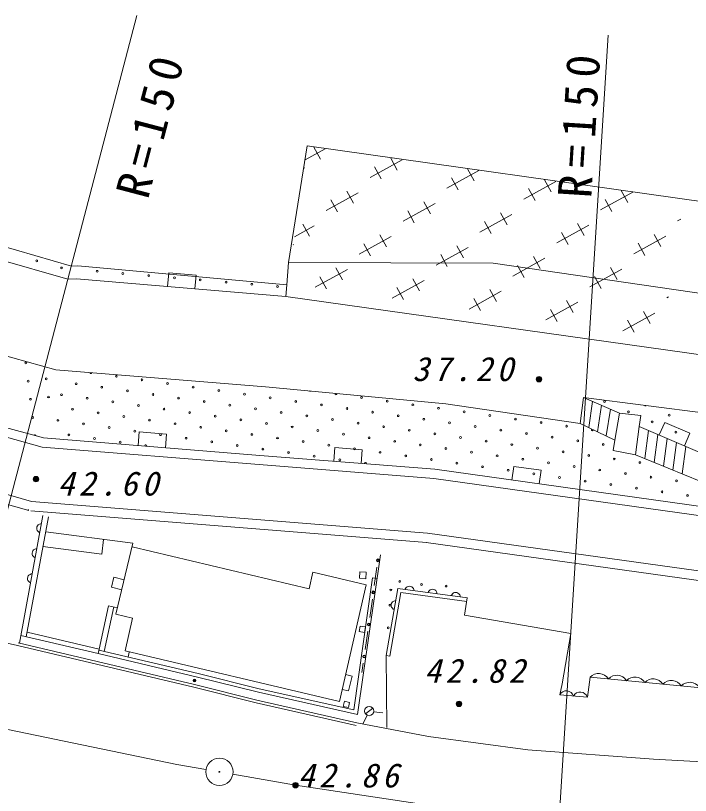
# Model space of a CAD drawing. Units: millimetres, scale not verified. Extents: x 40000 to 680000, y 20000 to 380000.
# Drawn here: x 160286 to 197162, y 271056 to 313672 of the extents above; entities that cross this region are included whole.
import ezdxf

# ---------------------------------------------------------------- set-up
doc = ezdxf.new("R2010")
doc.units = ezdxf.units.MM
doc.header["$LTSCALE"] = 1000
doc.linetypes.add('CHAIN', pattern=[18.5, 12, -1.5, 3.5, -1.5])
doc.layers.add('S-SUV', color=7, linetype='Continuous', lineweight=13)
doc.styles.add('ＭＳ ゴシック', font='')
doc.styles.get('ＭＳ ゴシック').set_extended_font_data('MS Gothic')

msp = doc.modelspace()

# ---------------------------------------------------------------- linework, layer by layer
at = {"layer": 'S-SUV'}
for p, q in [((156855, 275286), (166907, 313672)), ((192663, 312602), (189998, 269816)), ((176222, 306547), (175204, 300176)), ((176222, 306547), (208603, 301977)), ((176583, 306479), (176946, 305823)), ((176114, 305786), (177204, 306388)), ((179655, 304828), (181405, 305796)), ((180784, 305886), (181147, 305230)), ((145028, 305311), (163350, 299982)), ((176070, 305339), (176055, 305367)), ((180271, 304746), (179908, 305402)), ((183856, 304235), (185606, 305203)), ((184985, 305293), (185348, 304637)), ((184472, 304153), (184109, 304809)), ((163146, 299264), (144535, 304580)), ((188057, 303642), (189807, 304610)), ((189186, 304700), (189549, 304044)), ((177258, 303024), (179008, 303991)), ((178387, 304082), (178750, 303426)), ((188673, 303560), (188310, 304217)), ((192258, 303049), (194008, 304017)), ((193387, 304107), (193750, 303451)), ((177874, 302942), (177512, 303598)), ((182588, 303489), (182951, 302833)), ((192874, 302967), (192512, 303624)), ((181459, 302431), (183209, 303399)), ((182075, 302349), (181713, 303005)), ((185660, 301838), (187410, 302806)), ((186789, 302896), (187152, 302240)), ((175521, 301585), (176611, 302187)), ((175990, 302278), (176353, 301622)), ((186276, 301756), (185914, 302413)), ((189861, 301245), (191611, 302213)), ((190990, 302303), (191353, 301647)), ((196459, 302456), (196633, 302553)), ((190477, 301163), (190115, 301820)), ((179062, 300627), (180812, 301594)), ((180191, 301685), (180554, 301029)), ((194062, 300652), (195812, 301620)), ((195191, 301710), (195554, 301054)), ((175477, 301138), (175462, 301166)), ((179678, 300545), (179316, 301201)), ((183263, 300034), (185013, 301002)), ((184392, 301092), (184755, 300436)), ((194678, 300570), (194316, 301227)), ((183879, 299952), (183517, 300608)), ((188593, 300499), (188956, 299843)), ((175105, 298957), (175204, 300176)), ((175204, 300176), (186390, 300135)), ((186390, 300135), (207786, 297043)), ((187464, 299441), (189214, 300409)), ((188080, 299359), (187718, 300016)), ((142195, 299911), (162476, 294320)), ((163350, 299982), (163696, 300004)), ((163696, 300004), (175105, 298957)), ((168653, 299621), (168590, 298874)), ((170148, 299495), (168653, 299621)), ((176665, 298823), (178415, 299790)), ((177794, 299881), (178157, 299225)), ((191665, 298848), (193415, 299816)), ((192794, 299906), (193157, 299250)), ((163146, 299264), (163613, 299293)), ((163613, 299293), (175062, 298329)), ((170085, 298748), (170148, 299495)), ((177281, 298741), (176919, 299397)), ((180866, 298230), (182616, 299198)), ((181995, 299288), (182358, 298632)), ((192281, 298766), (191919, 299423)), ((175105, 298957), (175062, 298329)), ((181482, 298148), (181120, 298804)), ((175062, 298329), (207247, 293786)), ((185067, 297637), (186817, 298605)), ((186196, 298695), (186559, 298039)), ((185683, 297555), (185321, 298212)), ((189268, 297044), (191018, 298012)), ((190397, 298102), (190760, 297446)), ((195866, 298255), (195962, 298308)), ((189884, 296962), (189522, 297619)), ((194598, 297509), (194961, 296853)), ((193469, 296451), (195219, 297419)), ((194085, 296369), (193723, 297026)), ((140471, 296474), (161817, 290590)), ((161730, 290095), (140242, 296019)), ((162476, 294320), (173940, 293391)), ((161156, 287122), (138886, 293396)), ((173940, 293391), (183806, 292460)), ((161015, 286622), (138745, 292895)), ((191318, 292802), (191135, 291383)), ((193283, 291950), (191318, 292802)), ((191318, 292802), (206479, 290870)), ((183806, 292460), (191135, 291383)), ((191611, 291155), (191809, 292589)), ((192301, 292376), (192086, 290928)), ((192792, 292163), (192562, 290700)), ((193283, 291950), (193038, 290472)), ((194462, 291811), (193283, 291950)), ((194371, 291222), (194462, 291811)), ((191135, 291383), (193038, 290472)), ((194371, 291222), (194161, 289670)), ((197936, 289694), (194371, 291222)), ((195760, 291443), (195464, 290753)), ((197138, 290852), (195760, 291443)), ((167042, 290919), (166981, 290172)), ((168537, 290798), (167042, 290919)), ((168476, 290051), (168537, 290798)), ((194881, 291004), (194670, 289461)), ((195180, 289252), (195390, 290785)), ((196843, 290163), (197138, 290852)), ((161817, 290590), (173640, 289632)), ((193038, 290472), (192936, 289913)), ((195899, 290567), (195689, 289043)), ((196198, 288834), (196408, 290349)), ((173600, 289134), (161730, 290095)), ((177727, 290063), (177668, 289316)), ((179222, 289946), (177727, 290063)), ((179163, 289198), (179222, 289946)), ((192936, 289913), (194161, 289670)), ((196918, 290131), (196707, 288624)), ((173640, 289632), (183191, 288881)), ((194161, 289670), (197725, 288206)), ((183137, 288384), (173600, 289134)), ((187514, 289034), (187410, 288291)), ((189000, 288826), (187514, 289034)), ((183191, 288881), (203039, 286104)), ((188896, 288083), (189000, 288826)), ((183137, 288384), (202979, 285608)), ((182787, 285393), (161156, 287122)), ((160985, 286679), (160982, 286661)), ((182746, 284875), (161115, 286604)), ((161779, 286348), (160492, 279382)), ((160860, 279730), (162086, 286275)), ((161440, 285662), (161454, 285738)), ((161447, 285601), (161440, 285662)), ((161466, 285542), (161447, 285601)), ((161454, 285738), (161482, 285793)), ((161512, 285485), (161466, 285542)), ((161482, 285793), (161522, 285842)), ((161522, 285842), (161585, 285880)), ((161585, 285880), (161638, 285900)), ((161638, 285900), (161698, 285908)), ((161554, 285447), (161512, 285485)), ((161607, 285416), (161554, 285447)), ((166697, 284843), (161933, 285458)), ((200396, 282944), (182787, 285393)), ((164991, 284237), (165096, 285050)), ((165762, 280952), (166697, 284843)), ((200324, 282429), (182716, 284878)), ((161187, 284290), (161201, 284367)), ((161193, 284229), (161187, 284290)), ((161201, 284367), (161229, 284421)), ((161229, 284421), (161268, 284470)), ((161268, 284470), (161331, 284508)), ((161331, 284508), (161385, 284528)), ((161385, 284528), (161444, 284536)), ((164991, 284237), (161782, 284651)), ((176321, 282352), (166648, 284636)), ((161213, 284170), (161193, 284229)), ((161258, 284113), (161213, 284170)), ((161301, 284075), (161258, 284113)), ((161354, 284045), (161301, 284075)), ((178978, 275477), (180230, 284200)), ((179961, 283027), (180032, 283527)), ((160933, 282918), (160947, 282995)), ((160947, 282995), (160975, 283049)), ((160975, 283049), (161015, 283098)), ((161015, 283098), (161078, 283136)), ((161078, 283136), (161131, 283156)), ((161131, 283156), (161191, 283164)), ((165653, 282975), (165522, 282433)), ((166216, 282839), (165653, 282975)), ((176530, 283262), (176321, 282352)), ((179450, 282573), (176530, 283262)), ((179100, 283272), (179077, 282922)), ((179449, 283249), (179100, 283272)), ((179426, 282899), (179449, 283249)), ((179961, 283027), (179889, 282527)), ((160940, 282858), (160933, 282918)), ((160959, 282798), (160940, 282858)), ((161005, 282741), (160959, 282798)), ((161047, 282703), (161005, 282741)), ((161100, 282673), (161047, 282703)), ((179450, 282573), (177982, 276185)), ((178762, 275731), (179798, 282951)), ((179077, 282922), (179426, 282899)), ((179798, 282951), (180045, 282912)), ((166085, 282298), (165522, 282433)), ((180534, 278701), (181177, 282364)), ((181341, 282140), (180731, 278666)), ((181177, 282364), (184973, 281853)), ((184938, 281656), (181341, 282140)), ((181562, 282312), (181590, 282366)), ((181590, 282366), (181626, 282410)), ((181626, 282410), (181680, 282459)), ((181680, 282459), (181739, 282481)), ((181739, 282481), (181799, 282491)), ((181799, 282491), (181876, 282480)), ((181876, 282480), (181932, 282455)), ((181932, 282455), (181982, 282418)), ((181982, 282418), (182023, 282357)), ((182023, 282357), (182047, 282305)), ((182047, 282305), (182058, 282245)), ((182827, 282142), (182855, 282196)), ((182855, 282196), (182891, 282240)), ((182891, 282240), (182945, 282288)), ((182945, 282288), (183004, 282311)), ((183004, 282311), (183064, 282320)), ((183064, 282320), (183141, 282310)), ((183141, 282310), (183197, 282285)), ((183197, 282285), (183248, 282248)), ((183248, 282248), (183289, 282187)), ((183289, 282187), (183312, 282134)), ((183312, 282134), (183323, 282075)), ((184156, 282070), (184211, 282118)), ((184211, 282118), (184269, 282141)), ((184269, 282141), (184330, 282150)), ((184330, 282150), (184406, 282140)), ((184406, 282140), (184462, 282115)), ((184462, 282115), (184513, 282078)), ((179709, 281277), (179781, 281777)), ((180948, 281675), (181002, 281696)), ((181002, 281696), (181061, 281704)), ((184092, 281972), (184120, 282026)), ((184120, 282026), (184156, 282070)), ((184513, 282078), (184554, 282017)), ((184554, 282017), (184577, 281964)), ((184577, 281964), (184588, 281905)), ((184971, 281846), (184809, 280910)), ((165369, 281421), (164848, 279046)), ((165662, 281356), (165126, 278929)), ((165847, 281306), (165369, 281421)), ((179709, 281277), (179637, 280777)), ((180806, 281456), (180819, 281532)), ((180813, 281395), (180806, 281456)), ((180833, 281336), (180813, 281395)), ((180819, 281532), (180847, 281587)), ((180879, 281280), (180833, 281336)), ((180847, 281587), (180886, 281636)), ((180922, 281242), (180879, 281280)), ((180886, 281636), (180948, 281675)), ((166681, 280735), (165762, 280952)), ((180975, 281212), (180922, 281242)), ((184809, 280910), (190631, 279899)), ((160395, 279251), (155067, 280427)), ((166681, 280735), (166271, 278950)), ((179107, 280309), (179059, 280013)), ((179059, 280013), (179355, 279965)), ((179403, 280261), (179107, 280309)), ((179355, 279965), (179403, 280261)), ((179458, 279526), (179530, 280027)), ((164790, 278803), (160569, 279799)), ((160917, 279974), (164848, 279046)), ((190154, 277150), (190631, 279899)), ((170034, 276967), (160393, 279251)), ((170070, 277113), (160427, 279397)), ((179458, 279526), (179386, 279026)), ((164848, 279046), (164790, 278803)), ((164790, 278803), (170222, 277524)), ((164836, 278997), (170269, 277718)), ((177982, 276185), (166271, 278950)), ((166499, 278893), (166438, 278620)), ((180534, 278701), (180731, 278666)), ((180573, 274760), (180534, 278701)), ((179207, 277776), (179279, 278276)), ((170222, 277524), (173556, 276693)), ((170269, 277718), (173602, 276888)), ((178680, 277579), (178321, 277661)), ((178680, 277579), (178478, 276765)), ((191530, 276421), (191683, 277516)), ((200633, 276655), (191683, 277516)), ((173473, 276262), (170070, 277113)), ((190154, 277150), (190031, 276557)), ((173438, 276117), (170034, 276967)), ((173556, 276693), (178978, 275477)), ((173602, 276888), (178762, 275731)), ((178478, 276765), (178134, 276844)), ((178938, 275023), (173473, 276262)), ((178252, 276199), (178189, 275916)), ((178535, 276135), (178252, 276199)), ((190031, 276557), (191530, 276421)), ((178905, 274877), (173438, 276117)), ((178189, 275916), (178472, 275852)), ((178472, 275852), (178535, 276135)), ((179806, 275817), (179410, 275511)), ((179500, 275439), (179283, 274989)), ((180352, 275569), (179856, 275632)), ((182851, 274284), (178938, 275023)), ((188281, 273548), (182851, 274284)), ((188281, 273549), (195140, 273040)), ((195140, 273040), (200483, 272749))]:
    msp.add_line(p, q, dxfattribs=at)
at = {"layer": 'S-SUV', "linetype": 'CHAIN'}
for p, q in [((169099, 272753), (156260, 275409)), ((170686, 272473), (169099, 272753)), ((175582, 271608), (172163, 272212)), ((183191, 270476), (175582, 271608))]:
    msp.add_line(p, q, dxfattribs=at)
at = {"layer": 'S-SUV'}
for centre, radius in [((161442, 300271), 49.8), ((162802, 299882), 49.8), ((164741, 299700), 49.8), ((166150, 299581), 49.8), ((167559, 299463), 49.8), ((168968, 299344), 49.8), ((170378, 299225), 49.8), ((171787, 299106), 49.8), ((173196, 298988), 49.8), ((174605, 298869), 49.8), ((160848, 294689), 49.8), ((160972, 293697), 49.8), ((161964, 293821), 49.8), ((165792, 293962), 49.8), ((167193, 293766), 49.8), ((188889, 293800), 150), ((188889, 293800), 131), ((188889, 293800), 112), ((188889, 293800), 93.8), ((188889, 293800), 75), ((188889, 293800), 56.2), ((188889, 293799), 37.5), ((188889, 293800), 18.8), ((163593, 293556), 49.8), ((164994, 293360), 49.8), ((166395, 293164), 49.8), ((168593, 293570), 49.8), ((169994, 293374), 49.8), ((171395, 293178), 49.8), ((162088, 292828), 49.8), ((162795, 292953), 49.8), ((164196, 292758), 49.8), ((167795, 292968), 49.8), ((169196, 292772), 49.8), ((172795, 292982), 49.8), ((174196, 292786), 49.8), ((179196, 292801), 49.8), ((161096, 292705), 49.8), ((165596, 292562), 49.8), ((166997, 292366), 49.8), ((170596, 292576), 49.8), ((171997, 292380), 49.8), ((175596, 292590), 49.8), ((176997, 292395), 49.8), ((180596, 292605), 49.8), ((181997, 292409), 49.8), ((192474, 292579), 49.8), ((163398, 292155), 49.8), ((164798, 291959), 49.8), ((168397, 292170), 49.8), ((169798, 291974), 49.8), ((173397, 292184), 49.8), ((174798, 291988), 49.8), ((178397, 292199), 49.8), ((179798, 292003), 49.8), ((183397, 292213), 49.8), ((184798, 292017), 49.8), ((193774, 292022), 49.8), ((161219, 291712), 49.8), ((162599, 291553), 49.8), ((166199, 291763), 49.8), ((167599, 291567), 49.8), ((171199, 291778), 49.8), ((172599, 291582), 49.8), ((176199, 291792), 49.8), ((177599, 291596), 49.8), ((181199, 291807), 49.8), ((182599, 291611), 49.8), ((186199, 291821), 49.8), ((187599, 291625), 49.8), ((195074, 291465), 49.8), ((196002, 291836), 49.8), ((164000, 291357), 49.8), ((165400, 291161), 49.8), ((169000, 291371), 49.8), ((170400, 291175), 49.8), ((174000, 291386), 49.8), ((175400, 291190), 49.8), ((179000, 291400), 49.8), ((180400, 291204), 49.8), ((184000, 291415), 49.8), ((185400, 291219), 49.8), ((186801, 291023), 49.8), ((189000, 291429), 49.8), ((190400, 291233), 49.8), ((163202, 290755), 49.8), ((166801, 290965), 49.8), ((168202, 290769), 49.8), ((171801, 290980), 49.8), ((173202, 290784), 49.8), ((174602, 290588), 49.8), ((176801, 290994), 49.8), ((178202, 290798), 49.8), ((179602, 290602), 49.8), ((181801, 291008), 49.8), ((183201, 290812), 49.8), ((184602, 290617), 49.8), ((188201, 290827), 49.8), ((189602, 290631), 49.8), ((196374, 290908), 49.8), ((164602, 290559), 49.8), ((166003, 290363), 49.8), ((169602, 290573), 49.8), ((171003, 290377), 49.8), ((172403, 290181), 49.8), ((176003, 290392), 49.8), ((177403, 290196), 49.8), ((181003, 290406), 49.8), ((182403, 290210), 49.8), ((186003, 290421), 49.8), ((187403, 290225), 49.8), ((191003, 290435), 49.8), ((192403, 290239), 49.8), ((173804, 289985), 49.8), ((175204, 289789), 49.8), ((178804, 290000), 49.8), ((180204, 289804), 49.8), ((183804, 290014), 49.8), ((185204, 289818), 49.8), ((188804, 290029), 49.8), ((190204, 289833), 49.8), ((176605, 289593), 49.8), ((178006, 289397), 49.8), ((181605, 289608), 49.8), ((183006, 289412), 49.8), ((186605, 289622), 49.8), ((188006, 289426), 49.8), ((191605, 289637), 49.8), ((193005, 289441), 49.8), ((184406, 289216), 49.8), ((185807, 289020), 49.8), ((189406, 289230), 49.8), ((190807, 289034), 49.8), ((194406, 289245), 49.8), ((187207, 288824), 49.8), ((188608, 288628), 49.8), ((192207, 288839), 49.8), ((193608, 288643), 49.8), ((161400, 288343), 150), ((161400, 288343), 131), ((161400, 288343), 112), ((161400, 288343), 93.8), ((161400, 288343), 75), ((161400, 288343), 56.2), ((161401, 288342), 37.5), ((161400, 288343), 18.8), ((190008, 288432), 49.8), ((191409, 288236), 49.8), ((192810, 288040), 49.8), ((195008, 288447), 49.8), ((196409, 288251), 49.8), ((194210, 287844), 49.8), ((195611, 287648), 49.8), ((197011, 287452), 49.8), ((180086, 283902), 75), ((180086, 283902), 49.5), ((181275, 282754), 50), ((182474, 282586), 50), ((183810, 282499), 50), ((179835, 282152), 75), ((179835, 282152), 49.5), ((180793, 282282), 50), ((180743, 281447), 50), ((179584, 280401), 75), ((179584, 280401), 49.5), ((180654, 280210), 50), ((179332, 278651), 75), ((179332, 278651), 49.5), ((170068, 277332), 75), ((170068, 277332), 37.5), ((184519, 276056), 150), ((184519, 276056), 131), ((184519, 276056), 112), ((184519, 276056), 93.8), ((179608, 275664), 250), ((184519, 276056), 75), ((184519, 276056), 75), ((184519, 276056), 56.2), ((184519, 276056), 37.5), ((184519, 276056), 37.5), ((184519, 276056), 18.8), ((171424, 272343), 746), ((171424, 272343), 22.5), ((175581, 271613), 150), ((175581, 271613), 131), ((175581, 271613), 112), ((175581, 271613), 93.8), ((175581, 271613), 75), ((175581, 271613), 75), ((175581, 271613), 56.2), ((175581, 271613), 37.5), ((175581, 271613), 37.5), ((175581, 271613), 18.8)]:
    msp.add_circle(centre, radius, dxfattribs=at)
for centre, radius, start, end in [((164392, 294158), 49.8, 167.703, 3.0341), ((176395, 293193), 49.8, 216.0822, 313.14), ((177795, 292997), 49.8, 136.6488, 32.5734), ((194702, 292393), 49.8, 199.1081, 326.3649), ((191801, 291037), 49.8, 125.0301, 3.8018), ((161343, 290720), 49.8, 345.2837, 163.8935), ((167403, 290167), 49.8, 319.3459, 211.3921), ((179406, 289201), 49.8, 328.5006, 202.5072), ((192144, 277096), 624, 31.3377, 137.6741), ((193139, 277000), 624, 31.3377, 137.6741), ((194133, 276904), 624, 31.3381, 137.6741), ((195128, 276809), 624, 31.3381, 137.6733), ((196122, 276713), 624, 31.3369, 137.6743), ((197117, 276617), 624, 31.3369, 137.6748), ((190392, 276365), 408, 17.6235, 152.0283), ((191141, 276297), 408, 17.6235, 152.0283)]:
    msp.add_arc(centre, radius, start, end, dxfattribs=at)

# ---------------------------------------------------------------- texts
at = {"layer": 'S-SUV', "char_height": 1833, "attachment_point": 7, "style": 'ＭＳ ゴシック'}
for insert, rotation in [((167540, 303563), 75.3), ((191771, 303659), 86.4)]:
    msp.add_mtext('\\T1.32;R=150', dxfattribs=dict(at, insert=insert, rotation=rotation))
at = {"layer": 'S-SUV', "char_height": 1320, "attachment_point": 7, "style": 'ＭＳ ゴシック'}
for s, insert in [('\\T1.28;\\Q15;37.20', (181969, 293679)), ('\\T1.28;\\Q15;42.60', (162580, 287421)), ('\\T1.28;\\Q15;42.82', (182615, 277188)), ('\\T1.28;\\Q15;42.86', (175708, 271469))]:
    msp.add_mtext(s, dxfattribs=dict(at, insert=insert))

doc.saveas('drawing.dxf')
